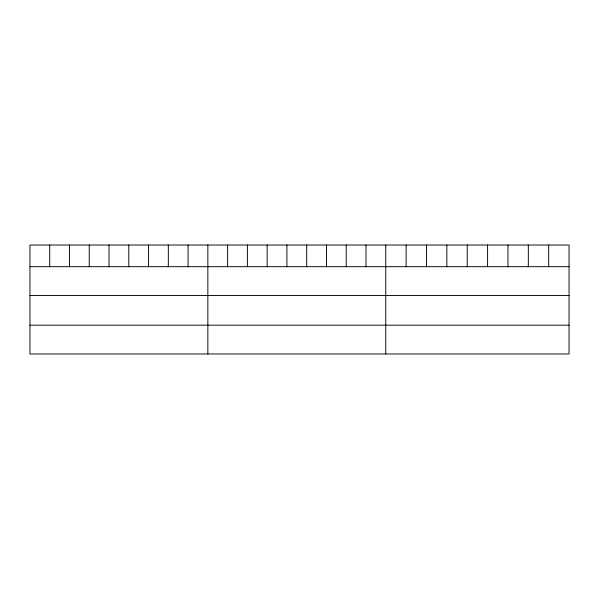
<?xml version="1.0" encoding="UTF-8"?>
<svg xmlns="http://www.w3.org/2000/svg" width="599" height="599" viewBox="0 0 599 599"><rect width="100%" height="100%" fill="white"/><g stroke="black" fill="none" stroke-linecap="round" stroke-linejoin="round"><path stroke-width="0.9" d="M569.05 266.682L569.05 353.979L29.95 353.979L29.95 245.021L569.05 245.021L569.05 266.682L29.95 266.682M29.95 295.494L569.05 295.494M29.95 325.175L569.05 325.175M548.684 245.021L548.684 266.682M528.318 245.021L528.318 266.682M507.952 245.021L507.952 266.682M487.586 245.021L487.586 266.682M467.22 245.021L467.22 266.682M446.854 245.021L446.854 266.682M426.488 245.021L426.488 266.682M406.122 245.021L406.122 266.682M385.756 245.021L385.756 353.979M365.989 245.021L365.989 266.682M346.222 245.021L346.222 266.682M326.455 245.021L326.455 266.682M306.688 245.021L306.688 266.682M286.921 245.021L286.921 266.682M267.154 245.021L267.154 266.682M247.387 245.021L247.387 266.682M227.62 245.021L227.62 266.682M207.853 245.021L207.853 353.979M188.086 245.021L188.086 266.682M168.319 245.021L168.319 266.682M148.552 245.021L148.552 266.682M128.785 245.021L128.785 266.682M109.018 245.021L109.018 266.682M89.251 245.021L89.251 266.682M69.484 245.021L69.484 266.682M49.717 245.021L49.717 266.682"/></g></svg>
